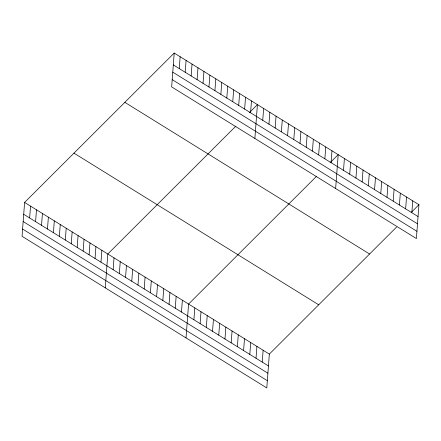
<?xml version="1.0" encoding="UTF-8"?>
<svg xmlns="http://www.w3.org/2000/svg" width="441" height="441" viewBox="0 0 441 441"><rect width="100%" height="100%" fill="white"/><g stroke="black" fill="none" stroke-linecap="round" stroke-linejoin="round"><path stroke-width="0.66" d="M174.206 53.047L171.659 86.899L416.403 238.564L418.95 204.712L174.206 53.047L24.597 202.436L22.05 236.288L266.794 387.953L269.341 354.101L396.509 227.121M29.646 217.97L30.539 206.118M35.594 221.652L36.482 209.8M41.537 225.334L42.424 213.488M47.479 229.022L48.372 217.17M53.422 232.705L54.315 220.853M59.37 236.387L60.257 224.535M65.312 240.069L66.2 228.218M71.255 243.752L72.148 231.905M77.197 247.434L78.09 235.588M83.145 251.122L84.033 239.27M89.088 254.804L89.975 242.952M95.03 258.487L95.923 246.635M100.972 262.169L101.865 250.317M105.261 287.852L107.808 254.005L235.874 126.126M113.133 269.705L114.021 257.853M119.346 273.552L120.233 261.7M125.558 277.406L126.446 265.554M131.771 281.253L132.658 269.401M137.983 285.101L138.871 273.255M144.196 288.954L145.083 277.102M150.409 292.802L151.296 280.95M156.621 296.655L157.509 284.803M179.255 68.581L180.149 56.729M162.834 300.503L163.721 288.651M185.198 72.263L186.091 60.411M169.046 304.351L169.939 292.504M191.146 75.946L192.033 64.094M175.259 308.204L176.152 296.352M197.088 79.628L197.981 67.782M181.471 312.052L182.365 300.2M203.031 83.316L203.924 71.464M186.03 337.905L188.577 304.053L316.638 176.174M208.973 86.998L209.866 75.146M193.897 319.753L194.79 307.901M214.921 90.681L215.809 78.829M200.109 323.6L201.002 311.754M220.864 94.363L221.757 82.511M206.322 327.454L207.215 315.602M226.806 98.045L227.699 86.199M212.534 331.301L213.427 319.449M232.749 101.728L233.642 89.881M218.747 335.154L219.64 323.303M238.697 105.416L239.584 93.564M224.96 339.002L225.853 327.15M244.639 109.098L245.532 97.246M231.172 342.85L232.065 331.004M250.582 112.78L251.475 100.928M237.385 346.703L238.278 334.851M254.87 138.463L257.417 104.611L249.341 112.681M243.597 350.551L244.49 338.705M262.737 120.316L263.63 108.464M249.81 354.404L250.703 342.552M268.955 124.164L269.842 112.312M256.023 358.252L256.916 346.4M275.167 128.011L276.055 116.165M262.235 362.105L263.128 350.253M281.38 131.865L282.268 120.013M287.593 135.712L288.48 123.86M293.805 139.565L294.693 127.714M300.018 143.413L300.905 131.561M306.23 147.261L307.118 135.415M312.443 151.114L313.33 139.262M318.656 154.962L319.543 143.11M324.868 158.815L325.756 146.963M331.081 162.663L331.974 150.811M335.64 188.516L338.186 154.664L330.105 162.729M343.506 170.364L344.399 158.512M349.719 174.212L350.612 162.36M355.931 178.065L356.824 166.213M362.144 181.912L363.037 170.061M368.356 185.76L369.249 173.914M374.569 189.613L375.462 177.762M380.781 193.461L381.674 181.615M386.994 197.314L387.887 185.463M393.207 201.162L394.1 189.31M399.419 205.015L400.312 193.164M405.632 208.863L406.525 197.011M411.844 212.711L412.737 200.864M411.321 212.33L418.95 204.712M173.313 64.899L418.057 216.564M172.767 72.159L417.511 223.824M172.205 79.639L416.949 231.305M124.831 102.345L369.58 254.01M73.967 153.137L318.711 304.803M24.597 202.436L269.341 354.101M23.704 214.287L268.448 365.953M23.158 221.547L267.902 373.213M22.596 229.028L267.34 380.693"/></g></svg>
